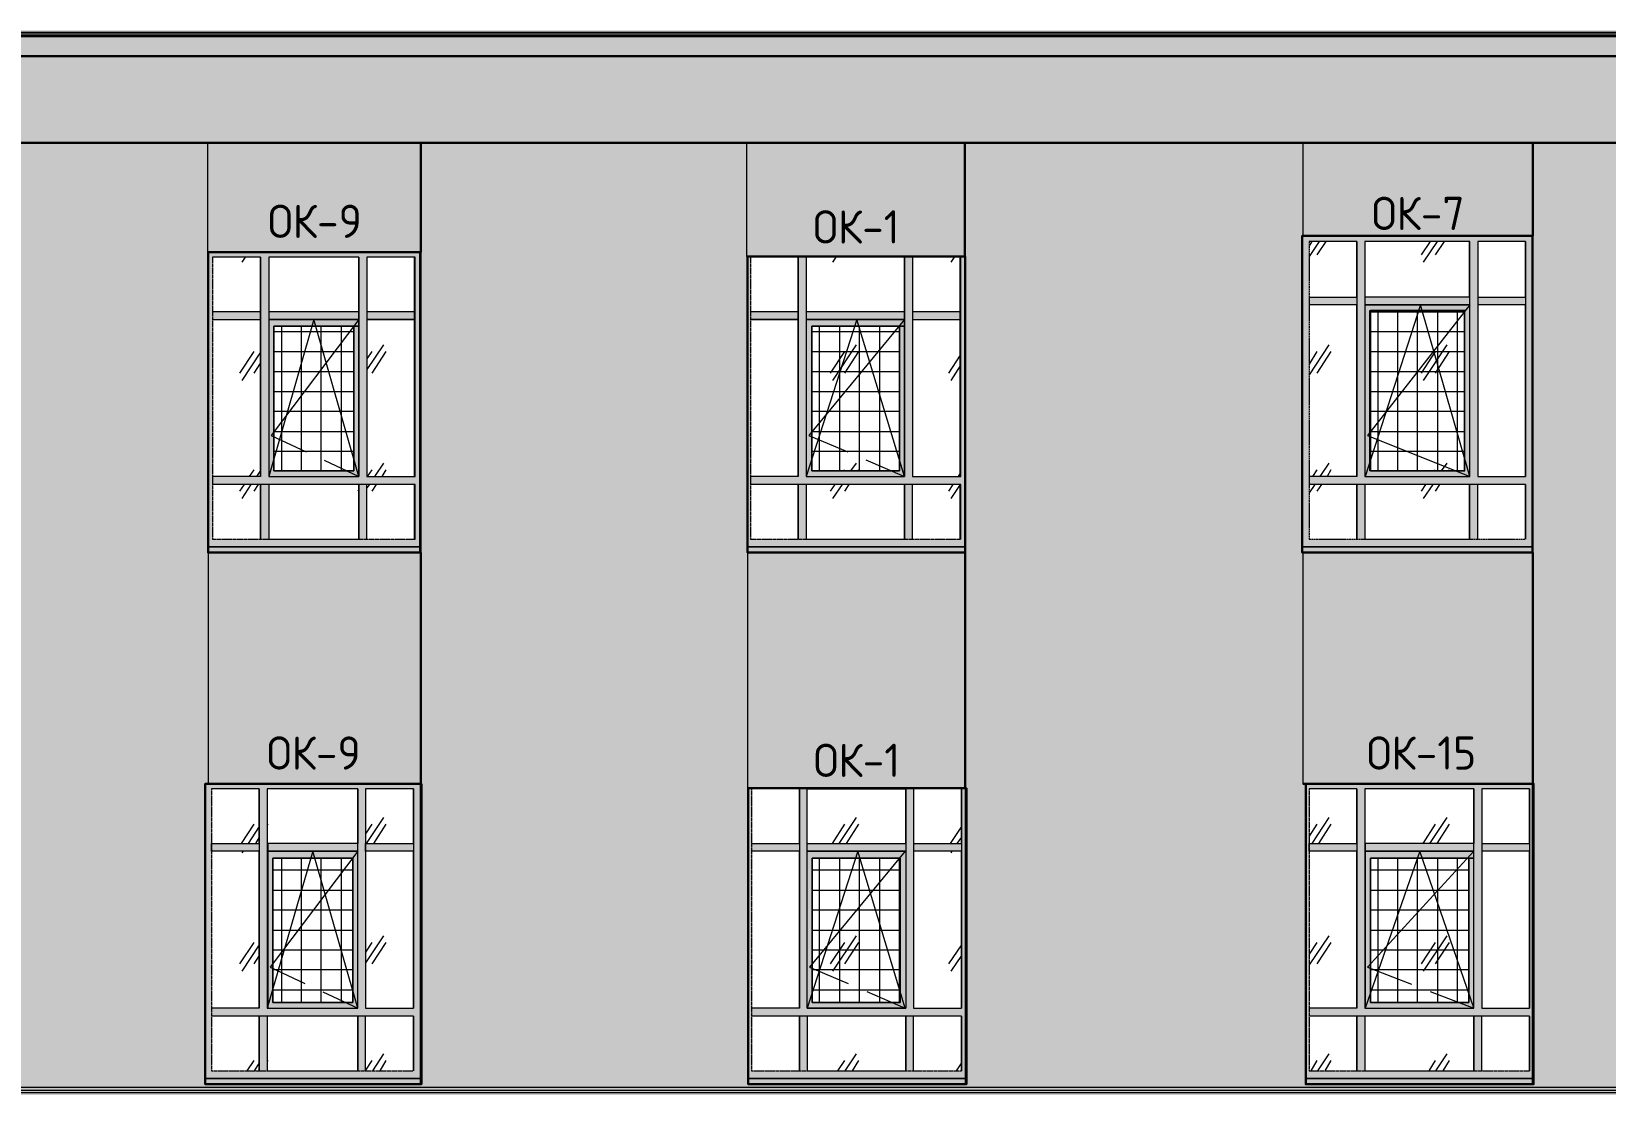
# Model space of a CAD drawing. Header units: millimetres. Extents: x -11345 to 411485, y -9810 to 73012.
# Drawn here: x 139369 to 151212, y 2878 to 10867 of the extents above; entities that cross this region are included whole.
import ezdxf

# ---------------------------------------------------------------- set-up
doc = ezdxf.new("R2010")
doc.units = ezdxf.units.MM
doc.linetypes.add('PDF_IMPORT', pattern=[1, 0.8, -0.2])
for name, color, linetype in [('PDF _Линии', 7, 'Continuous'), ('PDF _Стены внутренние', 7, 'Continuous'), ('PDF _Стены наружные', 7, 'Continuous'), ('PDF _Текст', 7, 'Continuous'), ('PDF _Узлы', 7, 'Continuous')]:
    doc.layers.add(name, color=color, linetype=linetype)
for name, color, linetype, true_color in [('PDF _Ограждение', 7, 'Continuous', 0x7f7f7f), ('PDF _Окна', 7, 'Continuous', 0x383e42), ('PDF _Стены штриховка поверхности', 7, 'Continuous', 0xcacbcc)]:
    doc.layers.add(name, color=color, linetype=linetype, true_color=true_color)
doc.styles.add('PDF GOST Common', font='GOST_Common.ttf')

msp = doc.modelspace()

# ---------------------------------------------------------------- hatches: boundary and pattern name
at = {"layer": 'PDF _Ограждение', "true_color": 0x373f43, "transparency": 33554559}
for points in [[(135902.41708, 10875.6969), (135902.41708, 10829.13824), (151791.62019, 10829.13824), (151791.62019, 10875.6969)], [(135893.95187, 2871.83886), (135893.95187, 2863.37365), (138814.45004, 2863.37365), (138814.45004, 2867.60626), (151791.62019, 2867.60626), (151791.62019, 2922.63014), (138814.45004, 2922.63014), (138814.45004, 2926.86274), (135902.41708, 2926.86274), (135902.41708, 2888.76929), (135898.18447, 2884.53668), (135889.71926, 2884.53668)]]:
    msp.add_hatch(color=149, dxfattribs=at).paths.add_polyline_path(points)
at = {"layer": 'PDF _Окна', "transparency": 33554687}
h = msp.add_hatch(color=256, dxfattribs=at)
h.paths.add_polyline_path([(150187.4625, 8767.85909), (150187.4625, 8810.18515), (150190.55088, 8810.18515), (150189.23863, 8261.66229)])
h.paths.add_polyline_path([(148930.3785, 9288.46964), (148934.61111, 7519.24031), (148934.61111, 6990.16455), (148930.3785, 6990.16455), (148934.61111, 6947.83849), (150661.51437, 6947.83849), (150661.51437, 9330.7957), (148930.3785, 9330.7957)], flags=0)
h.paths.add_polyline_path([(148981.16977, 8810.18515), (149340.94129, 8810.18515), (149340.94129, 7519.24031), (148981.16977, 7519.24031)], flags=0)
h.paths.add_polyline_path([(148981.16977, 7049.42104), (148981.16977, 7459.98382), (149340.94129, 7459.98382), (149340.94129, 7049.42104)], flags=0)
h.paths.add_polyline_path([(150250.95159, 7049.42104), (150250.95159, 7459.98382), (150610.7231, 7459.98382), (150610.7231, 7049.42104)], flags=0)
h.paths.add_polyline_path([(150191.6951, 7459.98382), (150187.4625, 7049.42104), (149400.19777, 7049.42104), (149400.19777, 7459.98382)], flags=0)
h.paths.add_polyline_path([(150250.95159, 8810.18515), (150610.7231, 8810.18515), (150610.7231, 7519.24031), (150250.95159, 7519.24031)], flags=0)
h.paths.add_polyline_path([(150250.95159, 8869.44164), (150250.95159, 9288.46964), (150610.7231, 9288.46964), (150610.7231, 8869.44164)], flags=0)
h.paths.add_polyline_path([(150190.58796, 8825.68511), (150187.4625, 8869.44164), (149400.19777, 8869.44164), (149400.19777, 9288.46964), (150191.6951, 9288.46964)], flags=0)
h.paths.add_polyline_path([(150153.60165, 8767.85909), (150153.60165, 7561.56637), (149438.29123, 7561.56637), (149438.29123, 8767.85909)], flags=0)
h.paths.add_polyline_path([(148981.16977, 8869.44164), (148981.16977, 9288.46964), (149340.94129, 9288.46964), (149340.94129, 8869.44164)], flags=0)
h = msp.add_hatch(color=256, dxfattribs=at)
h.paths.add_polyline_path([(141155.08119, 8759.39388), (141155.08119, 9169.95667), (141832.29816, 9169.95667), (141832.29816, 8759.39388)])
h.paths.add_polyline_path([(141091.5921, 8700.13739), (141091.5921, 7519.24031), (140731.82058, 7519.24031), (140731.82058, 8700.13739)], flags=0)
h.paths.add_polyline_path([(141193.17464, 8649.34612), (141794.2047, 8649.34612), (141794.2047, 7561.56637), (141193.17464, 7561.56637)], flags=0)
h.paths.add_polyline_path([(141091.5921, 8759.39388), (140731.82058, 8759.39388), (140731.82058, 9169.95667), (141091.5921, 9169.95667)], flags=0)
h.paths.add_polyline_path([(142251.32615, 7519.24031), (141891.55464, 7519.24031), (141891.55464, 8700.13739), (142251.32615, 8700.13739), (142251.32615, 8759.39388), (141891.55464, 8759.39388), (141891.55464, 9169.95667), (142255.55876, 9169.95667)], flags=0)
h.paths.add_polyline_path([(142293.65221, 6947.83849), (142293.65221, 9208.05012), (140697.95973, 9208.05012), (140697.95973, 6947.83849)], flags=0)
h.paths.add_polyline_path([(141832.29816, 7459.98382), (141832.29816, 7049.42104), (141155.08119, 7049.42104), (141155.08119, 7459.98382)], flags=0)
h.paths.add_polyline_path([(141891.55464, 7049.42104), (141891.55464, 7459.98382), (142255.55876, 7459.98382), (142251.32615, 7049.42104)], flags=0)
h.paths.add_polyline_path([(140731.82058, 7049.42104), (140731.82058, 7459.98382), (141091.5921, 7459.98382), (141091.5921, 7049.42104)], flags=0)
h = msp.add_hatch(color=256, dxfattribs=at)
h.paths.add_polyline_path([(144778.19197, 8759.39388), (144778.19197, 9169.95667), (145137.96348, 9169.95667), (145137.96348, 8759.39388)])
h.paths.add_polyline_path([(145197.21996, 8759.39388), (145197.21996, 9169.95667), (145937.92602, 9169.95667), (145937.92602, 8759.39388)], flags=0)
h.paths.add_polyline_path([(145137.96348, 7049.42104), (144778.19197, 7049.42104), (144778.19197, 7459.98382), (145137.96348, 7459.98382)], flags=0)
h.paths.add_polyline_path([(145197.21996, 7049.42104), (145197.21996, 7459.98382), (145937.92602, 7459.98382), (145937.92602, 7049.42104)], flags=0)
h.paths.add_polyline_path([(146395.04748, 6947.83849), (146395.04748, 9174.18927), (144757.02894, 9174.18927), (144757.02894, 6947.83849)], flags=0)
h.paths.add_polyline_path([(145997.18251, 7049.42104), (145997.18251, 7459.98382), (146361.18663, 7459.98382), (146361.18663, 7049.42104)], flags=0)
h.paths.add_polyline_path([(144778.19197, 8700.13739), (145137.96348, 8700.13739), (145137.96348, 7519.24031), (144778.19197, 7519.24031)], flags=0)
h.paths.add_polyline_path([(145899.83257, 7561.56637), (145239.54602, 7561.56637), (145239.54602, 8649.34612), (145899.83257, 8649.34612)], flags=0)
h.paths.add_polyline_path([(145997.18251, 7519.24031), (145997.18251, 8700.13739), (146356.95402, 8700.13739), (146356.95402, 8759.39388), (145997.18251, 8759.39388), (145997.18251, 9169.95667), (146361.18663, 9169.95667), (146356.95402, 7519.24031)], flags=0)
h = msp.add_hatch(color=256, dxfattribs=at)
h.paths.add_polyline_path([(141146.61598, 4759.58116), (141146.61598, 3519.42759), (141142.38337, 3519.42759), (141142.38337, 5170.14395), (141823.83294, 5170.14395), (141823.83294, 4759.58116)])
h.paths.add_polyline_path([(141883.08943, 4759.58116), (141883.08943, 5170.14395), (142242.86094, 5170.14395), (142242.86094, 4759.58116)], flags=0)
h.paths.add_polyline_path([(141083.12688, 4700.32468), (141083.12688, 3519.42759), (140723.35537, 3519.42759), (140723.35537, 4700.32468)], flags=0)
h.paths.add_polyline_path([(141083.12688, 4759.58116), (140723.35537, 4759.58116), (140723.35537, 5170.14395), (141083.12688, 5170.14395)], flags=0)
h.paths.add_polyline_path([(141184.70943, 3561.75365), (141184.70943, 4649.53341), (141785.73949, 4649.53341), (141785.73949, 3561.75365)], flags=0)
h.paths.add_polyline_path([(141883.08943, 4700.32468), (142242.86094, 4700.32468), (142242.86094, 3519.42759), (141883.08943, 3519.42759)], flags=0)
h.paths.add_polyline_path([(142297.88482, 2952.25838), (142297.88482, 5208.2374), (140676.7967, 5208.2374), (140676.7967, 2948.02577), (142242.86094, 2948.02577)], flags=0)
h.paths.add_polyline_path([(141823.83294, 3460.17111), (141823.83294, 3049.60832), (141142.38337, 3049.60832), (141146.61598, 3460.17111)], flags=0)
h.paths.add_polyline_path([(141883.08943, 3049.60832), (141883.08943, 3460.17111), (142242.86094, 3460.17111), (142242.86094, 3049.60832)], flags=0)
h.paths.add_polyline_path([(140723.35537, 3049.60832), (140723.35537, 3460.17111), (141083.12688, 3460.17111), (141083.12688, 3049.60832)], flags=0)
h = msp.add_hatch(color=256, dxfattribs=at)
h.paths.add_polyline_path([(145205.68518, 4759.58116), (145205.68518, 5170.14395), (145946.39124, 5170.14395), (145946.39124, 4759.58116)])
h.paths.add_polyline_path([(145146.42869, 4700.32468), (145146.42869, 3519.42759), (144786.65718, 3519.42759), (144786.65718, 4700.32468)], flags=0)
h.paths.add_polyline_path([(146365.41923, 4700.32468), (146365.41923, 3519.42759), (146005.64772, 3519.42759), (146005.64772, 4700.32468)], flags=0)
h.paths.add_polyline_path([(145243.77863, 4649.53341), (145904.06517, 4649.53341), (145904.06517, 3561.75365), (145243.77863, 3561.75365)], flags=0)
h.paths.add_polyline_path([(145146.42869, 4759.58116), (144786.65718, 4759.58116), (144786.65718, 5170.14395), (145146.42869, 5170.14395)], flags=0)
h.paths.add_polyline_path([(146365.41923, 4759.58116), (146005.64772, 4759.58116), (146005.64772, 5170.14395), (146365.41923, 5170.14395)], flags=0)
h.paths.add_polyline_path([(146399.28008, 2948.02577), (146399.28008, 5174.37656), (144761.26154, 5174.37656), (144761.26154, 2948.02577)], flags=0)
h.paths.add_polyline_path([(145946.39124, 3460.17111), (145946.39124, 3049.60832), (145205.68518, 3049.60832), (145205.68518, 3460.17111)], flags=0)
h.paths.add_polyline_path([(146005.64772, 3049.60832), (146005.64772, 3460.17111), (146365.41923, 3460.17111), (146365.41923, 3049.60832)], flags=0)
h.paths.add_polyline_path([(144786.65718, 3049.60832), (144786.65718, 3460.17111), (145146.42869, 3460.17111), (145146.42869, 3049.60832)], flags=0)
h = msp.add_hatch(color=256, dxfattribs=at)
h.paths.add_polyline_path([(149404.43038, 4759.58116), (149404.43038, 3519.42759), (149400.19777, 3519.42759), (149400.19777, 5170.14395), (150221.32334, 5170.14395), (150221.32334, 4759.58116)])
h.paths.add_polyline_path([(149340.94129, 4700.32468), (149340.94129, 3519.42759), (148981.16977, 3519.42759), (148981.16977, 4700.32468)], flags=0)
h.paths.add_polyline_path([(149340.94129, 4759.58116), (148981.16977, 4759.58116), (148981.16977, 5170.14395), (149340.94129, 5170.14395)], flags=0)
h.paths.add_polyline_path([(149442.52383, 3561.75365), (149442.52383, 4649.53341), (150183.22989, 4649.53341), (150183.22989, 3561.75365)], flags=0)
h.paths.add_polyline_path([(150280.57983, 3519.42759), (150280.57983, 5170.14395), (150640.35134, 5170.14395), (150640.35134, 4759.58116), (150284.81244, 4759.58116), (150284.81244, 4700.32468), (150640.35134, 4700.32468), (150640.35134, 3519.42759)], flags=0)
h.paths.add_polyline_path([(150665.74698, 2948.02577), (150665.74698, 5208.2374), (148955.77414, 5208.2374), (148955.77414, 2948.02577)], flags=0)
h.paths.add_polyline_path([(150221.32334, 3460.17111), (150221.32334, 3049.60832), (149400.19777, 3049.60832), (149400.19777, 3460.17111)], flags=0)
h.paths.add_polyline_path([(150280.57983, 3049.60832), (150280.57983, 3460.17111), (150640.35134, 3460.17111), (150640.35134, 3049.60832)], flags=0)
h.paths.add_polyline_path([(148981.16977, 3049.60832), (148981.16977, 3460.17111), (149340.94129, 3460.17111), (149340.94129, 3049.60832)], flags=0)
at = {"layer": 'PDF _Стены наружные', "true_color": 0xf4cc95, "transparency": 33554687}
for points in [[(142302.11743, 5208.2374), (142297.88482, 5208.2374), (142297.88482, 2948.02577), (142302.11743, 2948.02577)], [(146403.51269, 5174.37656), (146399.28008, 5174.37656), (146399.28008, 2948.02577), (146403.51269, 2952.25838)]]:
    msp.add_hatch(color=31, dxfattribs=at).paths.add_polyline_path(points)
at = {"layer": 'PDF _Стены штриховка поверхности', "true_color": 0xfbfbf4, "transparency": 33554687}
h = msp.add_hatch(color=7, dxfattribs=at)
h.paths.add_polyline_path([(138272.67647, 5140.51571), (138272.67647, 2926.86274), (138814.45004, 2926.86274), (138814.45004, 2922.63014), (151791.62019, 2922.63014), (151791.62019, 10829.13824), (135902.41708, 10829.13824), (135902.41708, 2926.86274), (136558.47102, 2926.86274), (136558.47102, 5140.51571), (136524.61017, 5140.51571), (136528.84278, 10029.17569), (138259.97865, 10029.17569), (138259.97865, 5140.51571)])
h.paths.add_polyline_path([(140676.7967, 2948.02577), (140676.7967, 5208.2374), (140697.95973, 5208.2374), (140693.72713, 9178.42188), (140693.72713, 10029.17569), (142297.88482, 10029.17569), (142297.88482, 5208.2374), (142302.11743, 5208.2374), (142302.11743, 2948.02577)], flags=0)
h.paths.add_polyline_path([(146403.51269, 2948.02577), (144761.26154, 2952.25838), (144761.26154, 5174.37656), (144757.02894, 5174.37656), (144757.02894, 9174.18927), (144748.56372, 9174.18927), (144748.56372, 10029.17569), (146390.81487, 10029.17569), (146390.81487, 9174.18927), (146395.04748, 9174.18927), (146395.04748, 5174.37656), (146403.51269, 5174.37656)], flags=0)
h.paths.add_polyline_path([(148955.77414, 2948.02577), (148955.77414, 5208.2374), (148934.61111, 5208.2374), (148934.61111, 6947.83849), (148930.3785, 6947.83849), (148930.3785, 9330.7957), (148934.61111, 9330.7957), (148934.61111, 10029.17569), (150665.74698, 10029.17569), (150665.74698, 9330.7957), (150661.51437, 9330.7957), (150661.51437, 6947.83849), (150665.74698, 6947.83849), (150665.74698, 5208.2374), (150669.97959, 5208.2374), (150669.97959, 2948.02577)], flags=0)
at = {"layer": 'PDF _Стены штриховка поверхности', "true_color": 0x88d4d9, "transparency": 33554687}
for points in [[(142297.88482, 10029.17569), (140693.72713, 10029.17569), (140693.72713, 9208.05012), (142297.88482, 9208.05012)], [(146390.81487, 10029.17569), (144748.56372, 10029.17569), (144748.56372, 9174.18927), (146390.81487, 9174.18927)], [(150665.74698, 10029.17569), (148934.61111, 10029.17569), (148934.61111, 9330.7957), (150665.74698, 9330.7957)], [(142293.65221, 6947.83849), (140697.95973, 6947.83849), (140697.95973, 5208.2374), (142297.88482, 5208.2374)], [(146395.04748, 6947.83849), (144757.02894, 6947.83849), (144757.02894, 5174.37656), (146395.04748, 5174.37656)], [(150665.74698, 6947.83849), (148934.61111, 6947.83849), (148934.61111, 5208.2374), (150665.74698, 5208.2374)]]:
    msp.add_hatch(color=133, dxfattribs=at).paths.add_polyline_path(points)

# ---------------------------------------------------------------- linework, layer by layer
at = {"layer": 'PDF _Линии', "lineweight": 30, "ltscale": 158.913868}
for points in [[(126941.99007, 10680.99703), (162652.48731, 10680.99703)], [(126992.78135, 10029.17569), (162618.62646, 10029.17569), (162618.62646, 10680.99703)]]:
    msp.add_lwpolyline(points, dxfattribs=at)
at = {"layer": 'PDF _Линии', "lineweight": 30}
for points in [[(140693.72713, 9208.05012), (142297.88482, 9208.05012), (142297.88482, 10029.17569)], [(146390.81487, 9174.18927), (146390.81487, 10029.17569)], [(150665.74698, 2948.02577), (150665.74698, 5208.2374), (150665.74698, 6947.83849), (148930.3785, 6947.83849), (148930.3785, 9330.7957), (150665.74698, 9330.7957), (150665.74698, 10029.17569)], [(150661.51437, 6947.83849), (150661.51437, 9330.7957)], [(142297.88482, 2948.02577), (142297.88482, 5208.2374), (142297.88482, 6947.83849), (140697.95973, 6947.83849), (140697.95973, 9208.05012)], [(142293.65221, 6947.83849), (142293.65221, 9208.05012)], [(146395.04748, 6947.83849), (146395.04748, 9174.18927), (144748.56372, 9174.18927)], [(146395.04748, 5174.37656), (146395.04748, 6947.83849), (144757.02894, 6947.83849), (144757.02894, 9174.18927)], [(144761.26154, 5174.37656), (144761.26154, 2948.02577), (146403.51269, 2948.02577), (146403.51269, 5174.37656), (144757.02894, 5174.37656)], [(146399.28008, 2948.02577), (146399.28008, 5174.37656)], [(148934.61111, 5208.2374), (150669.97959, 5208.2374)], [(148955.77414, 5208.2374), (148955.77414, 2948.02577), (150669.97959, 2948.02577), (150669.97959, 5208.2374), (150669.97959, 2948.02577)]]:
    msp.add_lwpolyline(points, dxfattribs=at)
for points in [[(150661.51437, 6947.83849), (150661.51437, 9330.7957)], [(146395.04748, 6947.83849), (146395.04748, 9174.18927)], [(142302.11743, 5208.2374), (140676.7967, 5208.2374), (140676.7967, 2948.02577), (142302.11743, 2948.02577)]]:
    msp.add_lwpolyline(points, close=True, dxfattribs=at)
at = {"layer": 'PDF _Линии', "lineweight": 9, "ltscale": 3.380194}
msp.add_lwpolyline([(150191.6951, 8810.18515), (149421.3608, 7828.22055), (150191.6951, 7519.24031), (149819.22577, 8810.18515), (149404.43038, 7519.24031)], dxfattribs=at)
at = {"layer": 'PDF _Линии', "lineweight": 9}
for points in [[(150153.60165, 8767.85909), (149442.52383, 8767.85909), (149442.52383, 7561.56637), (150153.60165, 7561.56637)], [(141794.2047, 8649.34612), (141193.17464, 8649.34612), (141193.17464, 7561.56637), (141794.2047, 7561.56637)], [(145899.83257, 8649.34612), (145239.54602, 8649.34612), (145239.54602, 7561.56637), (145899.83257, 7561.56637)], [(141785.73949, 4649.53341), (141184.70943, 4649.53341), (141184.70943, 3561.75365), (141785.73949, 3561.75365)], [(145904.06517, 4649.53341), (145243.77863, 4649.53341), (145243.77863, 3561.75365), (145904.06517, 3561.75365)], [(150183.22989, 4649.53341), (149442.52383, 4649.53341), (149442.52383, 3561.75365), (150183.22989, 3561.75365)]]:
    msp.add_lwpolyline(points, close=True, dxfattribs=at)
at = {"layer": 'PDF _Линии', "lineweight": 9, "ltscale": 3.134275}
for points in [[(141832.29816, 7519.24031), (141493.68967, 8700.13739), (141155.08119, 7519.24031)], [(141823.83294, 3519.42759), (141485.22446, 4700.32468), (141142.38337, 3519.42759)]]:
    msp.add_lwpolyline(points, dxfattribs=at)
at = {"layer": 'PDF _Линии', "lineweight": 9, "ltscale": 2.988822}
msp.add_lwpolyline([(141832.29816, 8700.13739), (141172.01161, 7828.22055)], dxfattribs=at)
at = {"layer": 'PDF _Линии', "lineweight": 9, "ltscale": 3.212764}
msp.add_lwpolyline([(145937.92602, 7519.24031), (145578.15451, 8700.13739), (145197.21996, 7519.24031)], dxfattribs=at)
at = {"layer": 'PDF _Линии', "lineweight": 9, "ltscale": 2.975603}
for points in [[(145937.92602, 8700.13739), (145218.38299, 7828.22055)], [(145942.15863, 4700.32468), (145222.6156, 3828.40783)]]:
    msp.add_lwpolyline(points, dxfattribs=at)
at = {"layer": 'PDF _Линии', "lineweight": 9}
for points in [[(141172.01161, 7828.22055), (141434.43319, 7705.47497)], [(145218.38299, 7828.22055), (145510.43281, 7705.47497)], [(141569.87658, 7641.98588), (141832.29816, 7519.24031)], [(145645.87621, 7646.21849), (145937.92602, 7519.24031)], [(141163.5464, 3828.40783), (141425.96797, 3705.66226)], [(145222.6156, 3828.40783), (145514.66542, 3705.66226)], [(149421.3608, 3828.40783), (149751.50407, 3701.42965)], [(141561.41137, 3642.17317), (141823.83294, 3519.42759)], [(145654.34142, 3646.40577), (145942.15863, 3519.42759)], [(149891.18007, 3646.40577), (150221.32334, 3519.42759)]]:
    msp.add_lwpolyline(points, dxfattribs=at)
at = {"layer": 'PDF _Линии', "lineweight": 9, "ltscale": 2.963231}
msp.add_lwpolyline([(141823.83294, 4700.32468), (141163.5464, 3828.40783)], dxfattribs=at)
at = {"layer": 'PDF _Линии', "lineweight": 9, "ltscale": 3.199629}
msp.add_lwpolyline([(145942.15863, 3519.42759), (145586.61972, 4700.32468), (145205.68518, 3519.42759)], dxfattribs=at)
at = {"layer": 'PDF _Линии', "lineweight": 9, "ltscale": 3.266419}
msp.add_lwpolyline([(150221.32334, 3523.6602), (149814.99316, 4700.32468), (149404.43038, 3519.42759)], dxfattribs=at)
at = {"layer": 'PDF _Линии', "lineweight": 9, "ltscale": 2.995709}
msp.add_lwpolyline([(150221.32334, 4700.32468), (149421.3608, 3828.40783)], dxfattribs=at)
at = {"layer": 'PDF _Ограждение', "color": 7, "lineweight": 9, "ltscale": 158.913868}
for points in [[(162233.45931, 10846.06866), (126899.66401, 10846.06866)], [(162660.95252, 10829.13824), (126899.66401, 10829.13824), (162233.45931, 10829.13824)], [(162233.45931, 10833.37084), (126903.89662, 10833.37084)], [(162660.95252, 10846.06866), (162567.83519, 10858.76648), (126988.54874, 10858.76648)]]:
    msp.add_lwpolyline(points, dxfattribs=at)
at = {"layer": 'PDF _Ограждение', "color": 7, "lineweight": 9, "ltscale": 129.789536}
for points in [[(162567.83519, 2901.46711), (162567.83519, 2922.63014), (138814.45004, 2922.63014)], [(162677.88295, 2884.53668), (162567.83519, 2901.46711), (138814.45004, 2901.46711)]]:
    msp.add_lwpolyline(points, dxfattribs=at)
at = {"layer": 'PDF _Ограждение', "color": 7, "lineweight": 9}
msp.add_lwpolyline([(151791.62019, 2884.53668), (138814.45004, 2884.53668)], dxfattribs=at)
at = {"layer": 'PDF _Окна', "color": 7, "lineweight": 9}
for points in [[(149057.35668, 9288.46964), (148981.16977, 9174.18927)], [(149002.3328, 9288.46964), (148981.16977, 9254.60879)], [(148981.16977, 8869.44164), (149340.94129, 8869.44164), (149340.94129, 9288.46964), (149340.94129, 7519.24031), (149340.94129, 8810.18515), (148981.16977, 8810.18515)], [(149340.94129, 9288.46964), (148981.16977, 9288.46964)], [(149108.14795, 9288.46964), (149040.42626, 9186.88709)], [(149891.18007, 9288.46964), (149823.45838, 9186.88709)], [(149946.20395, 9288.46964), (149840.3888, 9131.86321)], [(149996.99522, 9288.46964), (149929.27353, 9186.88709)], [(150187.4625, 8869.44164), (150187.4625, 9288.46964)], [(150250.95159, 8869.44164), (150610.7231, 8869.44164), (150610.7231, 9288.46964), (150610.7231, 7519.24031), (150610.7231, 8810.18515), (150250.95159, 8810.18515)], [(150610.7231, 9288.46964), (150250.95159, 9288.46964), (150250.95159, 7519.24031), (150610.7231, 7519.24031)], [(141091.5921, 9169.95667), (140731.82058, 9169.95667)], [(140977.31173, 9169.95667), (140951.9161, 9131.86321)], [(141832.29816, 9169.95667), (141155.08119, 9169.95667), (141155.08119, 7519.24031), (141832.29816, 7519.24031), (141832.29816, 8700.13739), (141155.08119, 8700.13739), (141832.29816, 8700.13739), (141832.29816, 8759.39388), (141155.08119, 8759.39388)], [(142251.32615, 7519.24031), (142251.32615, 9169.95667)], [(145137.96348, 9169.95667), (144778.19197, 9169.95667)], [(145937.92602, 9169.95667), (145197.21996, 9169.95667), (145197.21996, 7519.24031), (145937.92602, 7519.24031), (145937.92602, 8700.13739), (145197.21996, 8700.13739), (145937.92602, 8700.13739), (145937.92602, 8759.39388), (145197.21996, 8759.39388)], [(145421.54809, 9169.95667), (145396.15245, 9131.86321)], [(146310.39536, 9169.95667), (146284.99972, 9131.86321)], [(146356.95402, 7519.24031), (146356.95402, 9169.95667)], [(150191.6951, 8869.44164), (149400.19777, 8869.44164)], [(150149.36904, 8767.85909), (150149.36904, 7561.56637), (149438.29123, 7561.56637), (149438.29123, 8767.85909), (150149.36904, 8767.85909), (150149.36904, 7561.56637)], [(140731.82058, 8700.13739), (141091.5921, 8700.13739), (141091.5921, 8759.39388), (140731.82058, 8759.39388)], [(141794.2047, 7561.56637), (141794.2047, 8649.34612)], [(141891.55464, 8700.13739), (142251.32615, 8700.13739), (142251.32615, 8759.39388), (141891.55464, 8759.39388)], [(144778.19197, 8700.13739), (145137.96348, 8700.13739), (145137.96348, 8759.39388), (144778.19197, 8759.39388)], [(145899.83257, 7561.56637), (145899.83257, 8649.34612)], [(145997.18251, 8700.13739), (146356.95402, 8700.13739), (146356.95402, 8759.39388), (145997.18251, 8759.39388)], [(141040.80082, 8458.87885), (140934.98567, 8298.03982)], [(141091.5921, 8454.64624), (140951.9161, 8243.01594)], [(142018.53282, 8509.67012), (141891.55464, 8323.43546)], [(141929.64809, 8458.87885), (141891.55464, 8403.85497)], [(142035.46325, 8458.87885), (141929.64809, 8298.03982)], [(145485.03718, 8458.87885), (145379.22202, 8298.03982)], [(145573.9219, 8509.67012), (145396.15245, 8243.01594)], [(145590.85233, 8458.87885), (145485.03718, 8298.03982)], [(146356.95402, 8433.48321), (146268.06929, 8298.03982)], [(149129.31098, 8509.67012), (148981.16977, 8285.342)], [(149040.42626, 8458.87885), (148981.16977, 8365.76152)], [(149146.24141, 8458.87885), (149040.42626, 8298.03982)], [(149929.27353, 8458.87885), (149823.45838, 8298.03982)], [(150018.15825, 8509.67012), (149840.3888, 8243.01594)], [(150035.08868, 8458.87885), (149929.27353, 8298.03982)], [(141091.5921, 8374.22673), (141040.80082, 8298.03982)], [(141832.29816, 8310.73764), (141832.29816, 8310.73764)], [(146356.95402, 8353.0637), (146284.99972, 8243.01594)], [(142018.53282, 7620.82285), (141950.81112, 7519.24031)], [(145573.9219, 7620.82285), (145531.59584, 7561.56637)], [(149129.31098, 7620.82285), (149061.58929, 7519.24031)], [(150018.15825, 7620.82285), (149975.83219, 7561.56637)], [(141091.5921, 7519.24031), (140731.82058, 7519.24031)], [(141040.80082, 7570.03158), (141006.93998, 7519.24031)], [(141091.5921, 7565.79897), (141061.96385, 7519.24031)], [(141929.64809, 7570.03158), (141895.78725, 7519.24031)], [(142035.46325, 7570.03158), (142005.835, 7519.24031)], [(145137.96348, 7519.24031), (144778.19197, 7519.24031)], [(145485.03718, 7570.03158), (145480.80457, 7561.56637)], [(145590.85233, 7570.03158), (145586.61972, 7561.56637)], [(146356.95402, 7544.63594), (146340.0236, 7519.24031)], [(149340.94129, 7519.24031), (148981.16977, 7519.24031)], [(149040.42626, 7570.03158), (149006.56541, 7519.24031)], [(149146.24141, 7570.03158), (149116.61317, 7519.24031)], [(149929.27353, 7570.03158), (149925.04092, 7561.56637)], [(150035.08868, 7570.03158), (150030.85607, 7561.56637)], [(140968.84652, 7459.98382), (140934.98567, 7409.19255)], [(141019.63779, 7459.98382), (140951.9161, 7354.16867)], [(141074.66167, 7459.98382), (141040.80082, 7409.19255)], [(141155.08119, 7459.98382), (141155.08119, 7049.42104), (141832.29816, 7049.42104)], [(141832.29816, 7421.89037), (141823.83294, 7409.19255)], [(141912.71767, 7459.98382), (141891.55464, 7434.58819)], [(141891.55464, 7049.42104), (141891.55464, 7459.98382)], [(141963.50894, 7459.98382), (141929.64809, 7409.19255)], [(142251.32615, 7049.42104), (142251.32615, 7459.98382)], [(142255.55876, 7049.42104), (142255.55876, 7459.98382)], [(145197.21996, 7459.98382), (145197.21996, 7049.42104), (145937.92602, 7049.42104)], [(145413.08287, 7459.98382), (145379.22202, 7409.19255)], [(145468.10675, 7459.98382), (145396.15245, 7354.16867)], [(145518.89802, 7459.98382), (145485.03718, 7409.19255)], [(145997.18251, 7049.42104), (145997.18251, 7459.98382)], [(146301.93014, 7459.98382), (146268.06929, 7409.19255)], [(146356.95402, 7049.42104), (146356.95402, 7459.98382), (146284.99972, 7354.16867)], [(146361.18663, 7049.42104), (146361.18663, 7459.98382)], [(149023.49583, 7459.98382), (148981.16977, 7396.49473)], [(149074.28711, 7459.98382), (149040.42626, 7409.19255)], [(149400.19777, 7459.98382), (149400.19777, 7049.42104), (150191.6951, 7049.42104), (150191.6951, 7459.98382)], [(149857.31922, 7459.98382), (149823.45838, 7409.19255)], [(149912.3431, 7459.98382), (149840.3888, 7354.16867)], [(149963.13438, 7459.98382), (149929.27353, 7409.19255)], [(150187.4625, 7049.42104), (150187.4625, 7459.98382)], [(150250.95159, 7049.42104), (150250.95159, 7459.98382)], [(140697.95973, 6990.16455), (142293.65221, 6990.16455), (140697.95973, 6990.16455)], [(144757.02894, 6990.16455), (146395.04748, 6990.16455), (144757.02894, 6990.16455)], [(148930.3785, 6990.16455), (150661.51437, 6990.16455), (148930.3785, 6990.16455)], [(141083.12688, 5170.14395), (140723.35537, 5170.14395)], [(141823.83294, 5170.14395), (141142.38337, 5170.14395), (141142.38337, 3519.42759), (141823.83294, 3519.42759), (141823.83294, 5170.14395), (141823.83294, 4759.58116), (141146.61598, 4759.58116), (141146.61598, 4700.32468), (141823.83294, 4700.32468), (141146.61598, 4700.32468), (141146.61598, 3519.42759), (141146.61598, 4700.32468), (141146.61598, 4759.58116)], [(142242.86094, 5170.14395), (141883.08943, 5170.14395), (141883.08943, 3519.42759), (142242.86094, 3519.42759)], [(144786.65718, 4759.58116), (145146.42869, 4759.58116), (145146.42869, 5170.14395), (145146.42869, 3519.42759), (145146.42869, 4700.32468), (144786.65718, 4700.32468)], [(145146.42869, 5170.14395), (144786.65718, 5170.14395)], [(145205.68518, 4759.58116), (145946.39124, 4759.58116), (145946.39124, 5170.14395), (145946.39124, 3519.42759), (145205.68518, 3519.42759), (145205.68518, 5170.14395), (145946.39124, 5170.14395)], [(146005.64772, 4759.58116), (146365.41923, 4759.58116), (146365.41923, 5170.14395), (146365.41923, 3519.42759), (146365.41923, 4700.32468), (146005.64772, 4700.32468)], [(146365.41923, 5170.14395), (146005.64772, 5170.14395), (146005.64772, 3519.42759), (146365.41923, 3519.42759)], [(149340.94129, 5170.14395), (148981.16977, 5170.14395)], [(150221.32334, 5170.14395), (149400.19777, 5170.14395), (149400.19777, 3519.42759), (150221.32334, 3519.42759), (150221.32334, 5170.14395), (150221.32334, 4759.58116), (149404.43038, 4759.58116), (149404.43038, 4700.32468), (150221.32334, 4700.32468), (149404.43038, 4700.32468), (149404.43038, 3519.42759), (149404.43038, 4700.32468), (149404.43038, 4759.58116)], [(150640.35134, 5170.14395), (150280.57983, 5170.14395), (150280.57983, 3519.42759), (150640.35134, 3519.42759)], [(141040.80082, 4903.48977), (140947.68349, 4759.58116)], [(141083.12688, 4886.55934), (140998.47476, 4759.58116)], [(141146.61598, 4903.48977), (141142.38337, 4895.02456)], [(141929.64809, 4903.48977), (141883.08943, 4831.53547)], [(142018.53282, 4954.28104), (141887.32203, 4759.58116)], [(142035.46325, 4903.48977), (141942.34591, 4759.58116)], [(145485.03718, 4903.48977), (145391.91984, 4759.58116)], [(145573.9219, 4954.28104), (145442.71112, 4759.58116)], [(145590.85233, 4903.48977), (145497.73499, 4759.58116)], [(146365.41923, 4886.55934), (146280.76711, 4759.58116)], [(149040.42626, 4903.48977), (148981.16977, 4814.60504)], [(149129.31098, 4954.28104), (149002.3328, 4759.58116)], [(149146.24141, 4903.48977), (149053.12408, 4759.58116)], [(149929.27353, 4903.48977), (149836.15619, 4759.58116)], [(150018.15825, 4954.28104), (149886.94747, 4759.58116)], [(150035.08868, 4903.48977), (149941.97135, 4759.58116)], [(140723.35537, 4700.32468), (140723.35537, 4759.58116)], [(140723.35537, 4759.58116), (140723.35537, 4759.58116)], [(141083.12688, 4806.13983), (141053.49864, 4759.58116)], [(141146.61598, 4759.58116), (141146.61598, 4759.58116)], [(141883.08943, 4700.32468), (141883.08943, 4759.58116)], [(141883.08943, 4759.58116), (141883.08943, 4759.58116)], [(141883.08943, 4755.34856), (141883.08943, 4751.11595)], [(146365.41923, 4806.13983), (146331.55839, 4759.58116)], [(148981.16977, 4700.32468), (148981.16977, 4759.58116)], [(148981.16977, 4759.58116), (148981.16977, 4759.58116)], [(149404.43038, 4759.58116), (149404.43038, 4759.58116)], [(150284.81244, 4700.32468), (150284.81244, 4759.58116)], [(150284.81244, 4759.58116), (150284.81244, 4759.58116)], [(140723.35537, 4700.32468), (140723.35537, 4700.32468)], [(140960.38131, 4700.32468), (140951.9161, 4687.62686)], [(141146.61598, 4700.32468), (141146.61598, 4700.32468)], [(141146.61598, 4700.32468), (141146.61598, 4700.32468)], [(141785.73949, 3561.75365), (141785.73949, 4649.53341)], [(141883.08943, 4700.32468), (141883.08943, 4700.32468)], [(145904.06517, 3561.75365), (145904.06517, 4649.53341)], [(146293.46493, 4700.32468), (146284.99972, 4687.62686)], [(148981.16977, 4734.18553), (148981.16977, 4734.18553)], [(148981.16977, 4700.32468), (148981.16977, 4700.32468)], [(149404.43038, 4700.32468), (149404.43038, 4700.32468)], [(149404.43038, 4700.32468), (149404.43038, 4700.32468)], [(150183.22989, 3561.75365), (150183.22989, 4649.53341)], [(150284.81244, 4700.32468), (150284.81244, 4700.32468)], [(142018.53282, 4065.43377), (141883.08943, 3862.26868)], [(145573.9219, 4065.43377), (145396.15245, 3798.77959)], [(149129.31098, 4065.43377), (148981.16977, 3845.33826)], [(150018.15825, 4065.43377), (149840.3888, 3798.77959)], [(141040.80082, 4014.6425), (140934.98567, 3853.80347)], [(141083.12688, 3997.71207), (140951.9161, 3798.77959)], [(141083.12688, 3917.29256), (141040.80082, 3853.80347)], [(141146.61598, 4010.40989), (141142.38337, 4006.17729)], [(141929.64809, 4014.6425), (141883.08943, 3942.68819)], [(142035.46325, 4014.6425), (141929.64809, 3853.80347)], [(145485.03718, 4014.6425), (145379.22202, 3853.80347)], [(145590.85233, 4014.6425), (145485.03718, 3853.80347)], [(146365.41923, 3997.71207), (146268.06929, 3853.80347)], [(146365.41923, 3917.29256), (146284.99972, 3798.77959)], [(149040.42626, 4014.6425), (148981.16977, 3925.75777)], [(149146.24141, 4014.6425), (149040.42626, 3853.80347)], [(149929.27353, 4014.6425), (149823.45838, 3853.80347)], [(150035.08868, 4014.6425), (149929.27353, 3853.80347)], [(141083.12688, 3519.42759), (140723.35537, 3519.42759)], [(141142.38337, 3460.17111), (141142.38337, 3049.60832), (141823.83294, 3049.60832)], [(141883.08943, 3049.60832), (141883.08943, 3460.17111)], [(145146.42869, 3519.42759), (144786.65718, 3519.42759)], [(145205.68518, 3460.17111), (145205.68518, 3049.60832), (145946.39124, 3049.60832)], [(146005.64772, 3049.60832), (146005.64772, 3460.17111)], [(149340.94129, 3519.42759), (148981.16977, 3519.42759)], [(149400.19777, 3460.17111), (149400.19777, 3049.60832), (150221.32334, 3049.60832)], [(150280.57983, 3049.60832), (150280.57983, 3460.17111)], [(141040.80082, 3125.79523), (140990.00955, 3049.60832)], [(141083.12688, 3108.8648), (141045.03343, 3049.60832)], [(141146.61598, 3125.79523), (141142.38337, 3117.33002)], [(141929.64809, 3125.79523), (141883.08943, 3053.84092)], [(142018.53282, 3176.5865), (141933.8807, 3049.60832)], [(142035.46325, 3125.79523), (141988.90458, 3049.60832)], [(145485.03718, 3125.79523), (145434.2459, 3049.60832)], [(145573.9219, 3176.5865), (145489.26978, 3049.60832)], [(145590.85233, 3125.79523), (145544.29366, 3049.60832)], [(146365.41923, 3108.8648), (146327.32578, 3049.60832)], [(149040.42626, 3125.79523), (148993.86759, 3049.60832)], [(149129.31098, 3176.5865), (149044.65886, 3049.60832)], [(149146.24141, 3125.79523), (149099.68274, 3049.60832)], [(149929.27353, 3125.79523), (149882.71486, 3049.60832)], [(150018.15825, 3176.5865), (149933.50613, 3049.60832)], [(150035.08868, 3125.79523), (149988.53001, 3049.60832)], [(140676.7967, 2990.35183), (142297.88482, 2990.35183), (140676.7967, 2990.35183)], [(144761.26154, 2990.35183), (146399.28008, 2990.35183), (144761.26154, 2990.35183)], [(148955.77414, 2990.35183), (150669.97959, 2990.35183), (148955.77414, 2990.35183)]]:
    msp.add_lwpolyline(points, dxfattribs=at)
at = {"layer": 'PDF _Окна', "color": 7, "linetype": 'PDF_IMPORT', "lineweight": 9, "ltscale": 17.694725}
msp.add_lwpolyline([(148981.16977, 9288.46964), (148981.16977, 7049.42104), (150610.7231, 7049.42104)], dxfattribs=at)
at = {"layer": 'PDF _Окна', "color": 7, "lineweight": 9}
for points in [[(149400.19777, 9288.46964), (149400.19777, 7519.24031), (150191.6951, 7519.24031), (150191.6951, 9288.46964)], [(141091.5921, 9169.95667), (141091.5921, 7519.24031)], [(141832.29816, 9169.95667), (141832.29816, 7519.24031)], [(141891.55464, 9169.95667), (141891.55464, 7519.24031), (142255.55876, 7519.24031), (142255.55876, 9169.95667)], [(145137.96348, 9169.95667), (145137.96348, 7519.24031)], [(145937.92602, 9169.95667), (145937.92602, 7519.24031)], [(145997.18251, 9169.95667), (145997.18251, 7519.24031), (146361.18663, 7519.24031), (146361.18663, 9169.95667)], [(150191.6951, 8810.18515), (149400.19777, 8810.18515)], [(141193.17464, 8649.34612), (141794.2047, 8649.34612), (141794.2047, 7561.56637), (141193.17464, 7561.56637)], [(145239.54602, 8649.34612), (145899.83257, 8649.34612), (145899.83257, 7561.56637), (145239.54602, 7561.56637)], [(141091.5921, 7459.98382), (141091.5921, 7049.42104)], [(141832.29816, 7459.98382), (141832.29816, 7049.42104)], [(145137.96348, 7459.98382), (145137.96348, 7049.42104)], [(145937.92602, 7459.98382), (145937.92602, 7049.42104)], [(149340.94129, 7459.98382), (149340.94129, 7049.42104)], [(150610.7231, 7459.98382), (150610.7231, 7049.42104)], [(141083.12688, 4700.32468), (140723.35537, 4700.32468), (140723.35537, 4759.58116), (141083.12688, 4759.58116), (141083.12688, 5170.14395), (141083.12688, 3519.42759)], [(142242.86094, 4700.32468), (141883.08943, 4700.32468), (141883.08943, 4759.58116), (142242.86094, 4759.58116), (142242.86094, 5170.14395), (142242.86094, 3519.42759)], [(149340.94129, 4700.32468), (148981.16977, 4700.32468), (148981.16977, 4759.58116), (149340.94129, 4759.58116), (149340.94129, 5170.14395), (149340.94129, 3519.42759)], [(150640.35134, 4700.32468), (150284.81244, 4700.32468), (150284.81244, 4759.58116), (150640.35134, 4759.58116), (150640.35134, 5170.14395), (150640.35134, 3519.42759)], [(141184.70943, 4649.53341), (141785.73949, 4649.53341), (141785.73949, 3561.75365), (141184.70943, 3561.75365)], [(145205.68518, 4700.32468), (145946.39124, 4700.32468)], [(145243.77863, 4649.53341), (145904.06517, 4649.53341), (145904.06517, 3561.75365), (145243.77863, 3561.75365)], [(149442.52383, 4649.53341), (150183.22989, 4649.53341), (150183.22989, 3561.75365), (149442.52383, 3561.75365)], [(141083.12688, 3460.17111), (141083.12688, 3049.60832)], [(141823.83294, 3460.17111), (141823.83294, 3049.60832)], [(142242.86094, 3460.17111), (142242.86094, 3049.60832)], [(145146.42869, 3460.17111), (145146.42869, 3049.60832)], [(145946.39124, 3460.17111), (145946.39124, 3049.60832)], [(146365.41923, 3460.17111), (146365.41923, 3049.60832)], [(149340.94129, 3460.17111), (149340.94129, 3049.60832)], [(150221.32334, 3460.17111), (150221.32334, 3049.60832)], [(150640.35134, 3460.17111), (150640.35134, 3049.60832)]]:
    msp.add_lwpolyline(points, close=True, dxfattribs=at)
at = {"layer": 'PDF _Окна', "color": 7, "linetype": 'PDF_IMPORT', "lineweight": 9, "ltscale": 16.509432}
for points in [[(140731.82058, 9169.95667), (140731.82058, 7049.42104), (142255.55876, 7049.42104)], [(144778.19197, 9169.95667), (144778.19197, 7049.42104), (146361.18663, 7049.42104)], [(140723.35537, 5170.14395), (140723.35537, 3049.60832), (142242.86094, 3049.60832)], [(144786.65718, 5170.14395), (144786.65718, 3049.60832), (146365.41923, 3049.60832)], [(148981.16977, 5170.14395), (148981.16977, 3049.60832), (150640.35134, 3049.60832)]]:
    msp.add_lwpolyline(points, dxfattribs=at)
at = {"layer": 'PDF _Окна', "lineweight": 0}
for points in [[(141832.29816, 8649.34612), (141193.17464, 8649.34612), (141832.29816, 8649.34612)], [(142251.32615, 8700.13739), (141891.55464, 8700.13739), (142251.32615, 8700.13739)], [(145137.96348, 8700.13739), (144778.19197, 8700.13739), (145137.96348, 8700.13739)], [(145937.92602, 8649.34612), (145239.54602, 8649.34612), (145937.92602, 8649.34612)], [(142293.65221, 6947.83849), (140697.95973, 6947.83849), (142293.65221, 6947.83849)], [(150221.32334, 4649.53341), (149442.52383, 4649.53341), (150221.32334, 4649.53341)], [(145946.39124, 3519.42759), (145205.68518, 3519.42759), (145946.39124, 3519.42759)], [(150221.32334, 3519.42759), (150221.32334, 3519.42759), (150221.32334, 3519.42759)], [(150221.32334, 3519.42759), (150221.32334, 3519.42759), (150221.32334, 3519.42759)], [(146399.28008, 2948.02577), (144761.26154, 2948.02577), (146399.28008, 2948.02577)]]:
    msp.add_lwpolyline(points, dxfattribs=at)
for points in [[(150610.7231, 7519.24031), (150610.7231, 7519.24031), (150610.7231, 7519.24031)], [(140697.95973, 6990.16455), (142293.65221, 6990.16455), (140697.95973, 6990.16455)], [(141832.29816, 7049.42104), (141832.29816, 7049.42104), (141832.29816, 7049.42104)], [(145937.92602, 7049.42104), (145937.92602, 7049.42104), (145937.92602, 7049.42104)], [(145946.39124, 4700.32468), (145946.39124, 4700.32468), (145946.39124, 4700.32468)], [(141083.12688, 3519.42759), (141083.12688, 3519.42759), (141083.12688, 3519.42759)], [(142242.86094, 3519.42759), (142242.86094, 3519.42759), (142242.86094, 3519.42759)], [(145146.42869, 3519.42759), (145146.42869, 3519.42759), (145146.42869, 3519.42759)], [(150640.35134, 3519.42759), (150640.35134, 3519.42759), (150640.35134, 3519.42759)], [(140676.7967, 2990.35183), (142297.88482, 2990.35183), (140676.7967, 2990.35183)], [(150640.35134, 3049.60832), (150640.35134, 3049.60832), (150640.35134, 3049.60832)]]:
    msp.add_lwpolyline(points, close=True, dxfattribs=at)
at = {"layer": 'PDF _Окна', "color": 7, "linetype": 'PDF_IMPORT', "lineweight": 9, "ltscale": 6.7731}
msp.add_lwpolyline([(142255.55876, 7459.98382), (140731.82058, 7459.98382)], dxfattribs=at)
at = {"layer": 'PDF _Окна', "color": 7, "linetype": 'PDF_IMPORT', "lineweight": 9, "ltscale": 7.408079}
for points in [[(146361.18663, 7459.98382), (144778.19197, 7459.98382)], [(146365.41923, 3460.17111), (144786.65718, 3460.17111)]]:
    msp.add_lwpolyline(points, dxfattribs=at)
at = {"layer": 'PDF _Окна', "color": 7, "linetype": 'PDF_IMPORT', "lineweight": 9, "ltscale": 7.916061}
msp.add_lwpolyline([(150610.7231, 7459.98382), (148981.16977, 7459.98382)], dxfattribs=at)
at = {"layer": 'PDF _Окна', "color": 7, "linetype": 'PDF_IMPORT', "lineweight": 9, "ltscale": 6.815432}
msp.add_lwpolyline([(142242.86094, 3460.17111), (140723.35537, 3460.17111)], dxfattribs=at)
at = {"layer": 'PDF _Окна', "color": 7, "linetype": 'PDF_IMPORT', "lineweight": 9, "ltscale": 8.212384}
msp.add_lwpolyline([(150640.35134, 3460.17111), (148981.16977, 3460.17111)], dxfattribs=at)
at = {"layer": 'PDF _Стены внутренние', "lineweight": 18}
msp.add_lwpolyline([(142293.65221, 6947.83849), (142293.65221, 9208.05012)], close=True, dxfattribs=at)
for points in [[(142297.88482, 5208.2374), (142297.88482, 2948.02577)], [(146399.28008, 5174.37656), (146399.28008, 2948.02577)]]:
    msp.add_lwpolyline(points, dxfattribs=at)
at = {"layer": 'PDF _Стены внутренние', "color": 33, "lineweight": 0, "true_color": 0xdf8d79}
msp.add_lwpolyline([(146399.28008, 2948.02577), (146399.28008, 2948.02577), (146399.28008, 2948.02577)], close=True, dxfattribs=at)
at = {"layer": 'PDF _Стены внутренние', "color": 33, "true_color": 0xdf8d79, "transparency": 33554559}
msp.add_solid([(150665.74698, 2952.25838), (150669.97959, 2948.02577), (150665.74698, 2948.02577)], dxfattribs=at)
at = {"layer": 'PDF _Стены наружные', "lineweight": 18}
for points in [[(140693.72713, 10029.17569), (140693.72713, 9208.05012)], [(144748.56372, 10029.17569), (144748.56372, 9174.18927)], [(148934.61111, 10029.17569), (148934.61111, 9330.7957)], [(150661.51437, 9330.7957), (150661.51437, 6947.83849)], [(142297.88482, 9208.05012), (142297.88482, 6947.83849)], [(146395.04748, 9174.18927), (146395.04748, 6947.83849)], [(140697.95973, 6947.83849), (140697.95973, 5208.2374)], [(144757.02894, 6947.83849), (144757.02894, 5174.37656)], [(148934.61111, 6947.83849), (148934.61111, 5208.2374)], [(142302.11743, 5208.2374), (142302.11743, 2948.02577)], [(146403.51269, 5174.37656), (146403.51269, 2948.02577)], [(150669.97959, 5208.2374), (150669.97959, 2948.02577)]]:
    msp.add_lwpolyline(points, dxfattribs=at)
at = {"layer": 'PDF _Стены наружные', "color": 31, "lineweight": 0, "true_color": 0xf4cc95}
for points in [[(142293.65221, 6947.83849), (142293.65221, 6947.83849), (142293.65221, 6947.83849)], [(150661.51437, 6947.83849), (150661.51437, 6947.83849), (150661.51437, 6947.83849)]]:
    msp.add_lwpolyline(points, dxfattribs=at)
at = {"layer": 'PDF _Стены наружные', "color": 254, "lineweight": 0, "true_color": 0xe2e2e2}
for points in [[(150661.51437, 6947.83849), (150661.51437, 6947.83849), (150661.51437, 6947.83849)], [(142302.11743, 2948.02577), (142302.11743, 2948.02577), (142302.11743, 2948.02577)]]:
    msp.add_lwpolyline(points, close=True, dxfattribs=at)
msp.add_lwpolyline([(144757.02894, 5174.37656), (144757.02894, 5174.37656), (144757.02894, 5174.37656)], dxfattribs=at)
msp.add_lwpolyline([(144757.02894, 5174.37656), (144757.02894, 5174.37656), (144757.02894, 5174.37656)], dxfattribs=at)
at = {"layer": 'PDF _Стены наружные', "color": 31, "true_color": 0xf4cc95, "transparency": 33554559}
for points in [[(150661.51437, 9330.7957), (150661.51437, 6952.0711), (150661.51437, 6952.0711)], [(150661.51437, 6952.0711), (150661.51437, 6952.0711), (150661.51437, 9330.7957)], [(142293.65221, 9208.05012), (142293.65221, 7104.44491), (142293.65221, 7104.44491)], [(142293.65221, 7104.44491), (142293.65221, 7104.44491), (142293.65221, 9208.05012)], [(146395.04748, 9174.18927), (146395.04748, 6947.83849), (146395.04748, 6947.83849)], [(146395.04748, 6947.83849), (146395.04748, 6947.83849), (146395.04748, 9174.18927)], [(142293.65221, 7104.44491), (142293.65221, 6947.83849), (142293.65221, 6947.83849)], [(142293.65221, 6947.83849), (142293.65221, 6947.83849), (142293.65221, 7104.44491)], [(150661.51437, 6952.0711), (150661.51437, 6947.83849), (150661.51437, 6947.83849)], [(150661.51437, 6947.83849), (150661.51437, 6947.83849), (150661.51437, 6952.0711)], [(150669.97959, 5208.2374), (150669.97959, 2948.02577), (150669.97959, 2948.02577)], [(150669.97959, 2948.02577), (150669.97959, 2948.02577), (150669.97959, 5208.2374)]]:
    msp.add_solid(points, dxfattribs=at)
at = {"layer": 'PDF _Стены наружные', "color": 254, "true_color": 0xe2e2e2, "transparency": 33554559}
for points in [[(142293.65221, 7002.86237), (142297.88482, 6947.83849), (142293.65221, 6947.83849)], [(146395.04748, 6952.0711), (146395.04748, 6947.83849), (146395.04748, 6947.83849)], [(150661.51437, 6952.0711), (150661.51437, 6947.83849), (150661.51437, 6947.83849)], [(142302.11743, 3045.37571), (142302.11743, 2948.02577), (142302.11743, 2948.02577)], [(146403.51269, 2952.25838), (146403.51269, 2948.02577), (146403.51269, 2948.02577)]]:
    msp.add_solid(points, dxfattribs=at)
at = {"layer": 'PDF _Стены штриховка поверхности', "color": 133, "lineweight": 0, "true_color": 0x88d4d9}
for points in [[(146390.81487, 9174.18927), (144748.56372, 9174.18927), (146390.81487, 9174.18927)], [(146395.04748, 6947.83849), (146382.34966, 6947.83849), (146395.04748, 6947.83849)]]:
    msp.add_lwpolyline(points, dxfattribs=at)
at = {"layer": 'PDF _Узлы', "color": 251, "lineweight": 9, "true_color": 0x494949}
for points in [[(149501.78032, 7561.56637), (149501.78032, 8767.85909)], [(149649.92153, 7561.56637), (149649.92153, 8767.85909)], [(149798.06274, 7561.56637), (149798.06274, 8767.85909)], [(149950.43656, 7561.56637), (149950.43656, 8767.85909)], [(150098.57777, 7561.56637), (150098.57777, 8767.85909)], [(141252.43113, 7561.56637), (141252.43113, 8649.34612)], [(141400.57234, 7561.56637), (141400.57234, 8649.34612)], [(141548.71355, 7561.56637), (141548.71355, 8649.34612)], [(141701.08737, 7561.56637), (141701.08737, 8649.34612)], [(145298.80251, 7561.56637), (145298.80251, 8649.34612)], [(145451.17633, 7561.56637), (145451.17633, 8649.34612)], [(145599.31754, 7561.56637), (145599.31754, 8649.34612)], [(145751.69136, 7561.56637), (145751.69136, 8649.34612)], [(149442.52383, 8759.39388), (150149.36904, 8759.39388), (150153.60165, 8759.39388)], [(141193.17464, 8611.25267), (141794.2047, 8611.25267)], [(145239.54602, 8611.25267), (145899.83257, 8611.25267)], [(149442.52383, 8611.25267), (150149.36904, 8611.25267), (150153.60165, 8611.25267)], [(141193.17464, 8458.87885), (141794.2047, 8458.87885)], [(145239.54602, 8458.87885), (145899.83257, 8458.87885)], [(149442.52383, 8458.87885), (150149.36904, 8458.87885), (150153.60165, 8458.87885)], [(141193.17464, 8310.73764), (141794.2047, 8310.73764)], [(145239.54602, 8310.73764), (145899.83257, 8310.73764)], [(149442.52383, 8310.73764), (150149.36904, 8310.73764), (150153.60165, 8310.73764)], [(141193.17464, 8158.36382), (141794.2047, 8158.36382)], [(145239.54602, 8158.36382), (145899.83257, 8158.36382)], [(149442.52383, 8158.36382), (150149.36904, 8158.36382), (150153.60165, 8158.36382)], [(141193.17464, 8010.22261), (141794.2047, 8010.22261)], [(145239.54602, 8010.22261), (145899.83257, 8010.22261)], [(149442.52383, 8010.22261), (150149.36904, 8010.22261), (150153.60165, 8010.22261)], [(141193.17464, 7857.84879), (141794.2047, 7857.84879)], [(145239.54602, 7857.84879), (145899.83257, 7857.84879)], [(149442.52383, 7857.84879), (150149.36904, 7857.84879), (150153.60165, 7857.84879)], [(141193.17464, 7709.70758), (141794.2047, 7709.70758)], [(145239.54602, 7709.70758), (145899.83257, 7709.70758)], [(149442.52383, 7709.70758), (150149.36904, 7709.70758), (150153.60165, 7709.70758)], [(141252.43113, 3561.75365), (141252.43113, 4649.53341)], [(141400.57234, 3561.75365), (141400.57234, 4649.53341)], [(141548.71355, 3561.75365), (141548.71355, 4649.53341)], [(141701.08737, 3561.75365), (141701.08737, 4649.53341)], [(145298.80251, 3561.75365), (145298.80251, 4649.53341)], [(145451.17633, 3561.75365), (145451.17633, 4649.53341)], [(145599.31754, 3561.75365), (145599.31754, 4649.53341)], [(145751.69136, 3561.75365), (145751.69136, 4649.53341)], [(145899.83257, 3561.75365), (145899.83257, 4649.53341)], [(149501.78032, 3561.75365), (149501.78032, 4649.53341)], [(149649.92153, 3561.75365), (149649.92153, 4649.53341)], [(149798.06274, 3561.75365), (149798.06274, 4649.53341)], [(149950.43656, 3561.75365), (149950.43656, 4649.53341)], [(150098.57777, 3561.75365), (150098.57777, 4649.53341)], [(141184.70943, 4560.64868), (141785.73949, 4560.64868)], [(145243.77863, 4560.64868), (145904.06517, 4560.64868)], [(149442.52383, 4560.64868), (150183.22989, 4560.64868)], [(141184.70943, 4408.27486), (141785.73949, 4408.27486)], [(145243.77863, 4408.27486), (145904.06517, 4408.27486)], [(149442.52383, 4408.27486), (150183.22989, 4408.27486)], [(141184.70943, 4260.13365), (141785.73949, 4260.13365)], [(145243.77863, 4260.13365), (145904.06517, 4260.13365)], [(149442.52383, 4260.13365), (150183.22989, 4260.13365)], [(141184.70943, 4107.75983), (141785.73949, 4107.75983)], [(145243.77863, 4107.75983), (145904.06517, 4107.75983)], [(149442.52383, 4107.75983), (150183.22989, 4107.75983)], [(141184.70943, 3959.61862), (141785.73949, 3959.61862)], [(145243.77863, 3959.61862), (145904.06517, 3959.61862)], [(149442.52383, 3959.61862), (150183.22989, 3959.61862)], [(141184.70943, 3811.47741), (141785.73949, 3811.47741)], [(145243.77863, 3811.47741), (145904.06517, 3811.47741)], [(149442.52383, 3811.47741), (150183.22989, 3811.47741)], [(141184.70943, 3659.10359), (141785.73949, 3659.10359)], [(145243.77863, 3659.10359), (145904.06517, 3659.10359)], [(149442.52383, 3659.10359), (150183.22989, 3659.10359)]]:
    msp.add_lwpolyline(points, dxfattribs=at)

# ---------------------------------------------------------------- texts
at = {"layer": 'PDF _Текст', "char_height": 250.000659, "attachment_point": 4, "style": 'PDF GOST Common'}
for s, insert in [('ОК-7', (149452.70706, 9498.48203)), ('ОК-9', (141147.99599, 9439.22339)), ('ОК-1', (145249.55702, 9396.89518)), ('ОК-9', (141139.53077, 5439.24813)), ('ОК-1', (145253.78963, 5384.2221)), ('ОК-15', (149414.6093, 5439.24813))]:
    msp.add_mtext(s, dxfattribs=dict(at, insert=insert))

doc.saveas('drawing.dxf')
